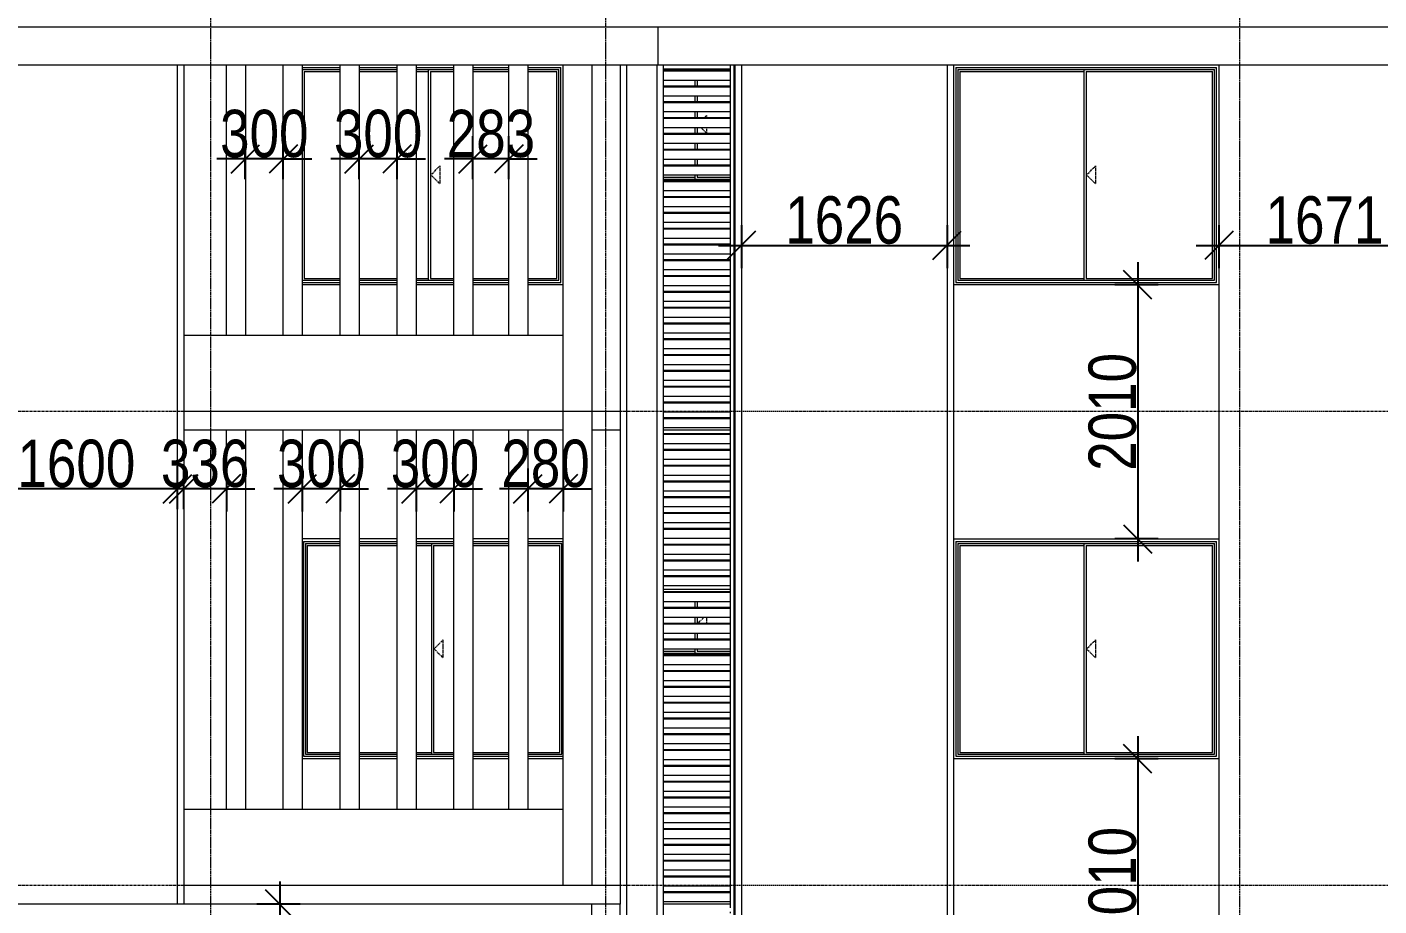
# Model space of a CAD drawing. Header units: millimetres. Extents: x -35190 to 411743, y -233114 to 23872.
# Drawn here: x 98985 to 109675, y -160171 to -153217 of the extents above; entities that cross this region are included whole.
import ezdxf

# ---------------------------------------------------------------- set-up
doc = ezdxf.new("R2010")
doc.units = ezdxf.units.MM
doc.linetypes.add('Centre', pattern=[31.75, 6.35, -4.7625, 15.875, -4.7625])
doc.linetypes.add('Grid Line', pattern=[22.225, 12.7, -3.175, 3.175, -3.175])
for name, color, linetype, lineweight in [('A-ANNO-DIMS', 211, 'Continuous', 9), ('A-FLOR', 192, 'Continuous', 18), ('A-FLOR-LEVL', 51, 'Continuous', 18), ('A-GLAZ', 151, 'Continuous', 18), ('A-GLAZ-CURT', 52, 'Continuous', 18), ('A-GLAZ-CWMG', 51, 'Continuous', 18), ('A-WALL', 113, 'Continuous', 18), ('Q-CASE', 31, 'Continuous', 18), ('S-GRID', 1, 'Continuous', 9)]:
    doc.layers.add(name, color=color, linetype=linetype, lineweight=lineweight)
doc.styles.add('Arial_3', font='arial.ttf', dxfattribs={"width": 0.8, "height": 375})
doc.dimstyles.new('main_4_5mm', dxfattribs={"dimscale": 304.8, "dimtxt": 382.597275, "dimasz": 0.738189, "dimexe": 0.590551, "dimexo": 0.0625, "dimgap": 0.024606, "dimtad": 1, "dimdec": 0, "dimzin": 0, "dimdsep": 46, "dimtxsty": 'Arial_3', "dimblk1": 'OBLIQUE', "dimblk2": 'OBLIQUE', "dimsah": 1, "dimcen": 0.09, "dimdle": 0.590551, "dimazin": 0, "dimtfac": 1, "dimtdec": 4, "dimtix": 1, "dimtmove": 0, "dimatfit": 3, "dimfxl": 0.590551, "dimfxlon": 1, "dimtvp": 1, "dimtolj": 1, "dimtzin": 0, "dimarcsym": 2})

# ---------------------------------------------------------------- blocks, each defined once
blk = doc.blocks.new('Sliding - 2L - SL2_1 X 1_8-V1-South')
at = {"layer": 'A-GLAZ'}
for p, q in [((34079, 3170), (34079, 1470)), ((34079, 3170), (36139, 3170)), ((34095, 3154), (34095, 1486)), ((34095, 3154), (36123, 3154)), ((34110, 3139), (34110, 1501)), ((34110, 3139), (35094, 3139)), ((35094, 1486), (35094, 3154)), ((35094, 1501), (35094, 3139)), ((35109, 3139), (35109, 1501)), ((35109, 3139), (36108, 3139)), ((36108, 1501), (36108, 3139)), ((36123, 1486), (36123, 3154)), ((36139, 1470), (36139, 3170)), ((34110, 1501), (35094, 1501)), ((35109, 1501), (36108, 1501)), ((34079, 1470), (36139, 1470)), ((34095, 1486), (36123, 1486))]:
    blk.add_line(p, q, dxfattribs=at)
at = {"layer": 'A-GLAZ', "linetype": 'Centre'}
for p, q in [((35113, 2320), (35183, 2391)), ((35183, 2391), (35183, 2249)), ((35113, 2320), (35183, 2249))]:
    blk.add_line(p, q, dxfattribs=at)
blk = doc.blocks.new('Sliding - 2L - SL2_1 X 1_8-V7-South')
at = {"layer": 'A-GLAZ'}
for p, q in [((29210, 6940), (28910, 6940)), ((28919, 6920), (28919, 5220)), ((28919, 6920), (29210, 6920)), ((28935, 6904), (28935, 5236)), ((28935, 6904), (29210, 6904)), ((28950, 6889), (28950, 5251)), ((28950, 6889), (29210, 6889)), ((29660, 6940), (29360, 6940)), ((29360, 6920), (29660, 6920)), ((29360, 6904), (29660, 6904)), ((29360, 6889), (29660, 6889)), ((30110, 6940), (29810, 6940)), ((29810, 6920), (30110, 6920)), ((29810, 6904), (30110, 6904)), ((29810, 6889), (29934, 6889)), ((29934, 5236), (29934, 6904)), ((29934, 5251), (29934, 6889)), ((29949, 6889), (29949, 5251)), ((29949, 6889), (30110, 6889)), ((30544, 6940), (30260, 6940)), ((30260, 6920), (30544, 6920)), ((30260, 6904), (30544, 6904)), ((30260, 6889), (30544, 6889)), ((30974, 6940), (30694, 6940)), ((30694, 6920), (30974, 6920)), ((30694, 6904), (30963, 6904)), ((30694, 6889), (30948, 6889)), ((30948, 5251), (30948, 6889)), ((30963, 5236), (30963, 6904)), ((28950, 5251), (29210, 5251)), ((29360, 5251), (29660, 5251)), ((29810, 5251), (29934, 5251)), ((29949, 5251), (30110, 5251)), ((30260, 5251), (30544, 5251)), ((30694, 5251), (30948, 5251)), ((29210, 5200), (28910, 5200)), ((28919, 5220), (29210, 5220)), ((28935, 5236), (29210, 5236)), ((29360, 5236), (29660, 5236)), ((29360, 5220), (29660, 5220)), ((29660, 5200), (29360, 5200)), ((29810, 5236), (30110, 5236)), ((29810, 5220), (30110, 5220)), ((30110, 5200), (29810, 5200)), ((30260, 5236), (30544, 5236)), ((30260, 5220), (30544, 5220)), ((30544, 5200), (30260, 5200)), ((30694, 5236), (30963, 5236)), ((30694, 5220), (30974, 5220)), ((30974, 5200), (30694, 5200))]:
    blk.add_line(p, q, dxfattribs=at)
at = {"layer": 'A-GLAZ', "linetype": 'Centre'}
for p, q in [((29953, 6070), (30023, 6141)), ((30023, 6141), (30023, 5999)), ((29953, 6070), (30023, 5999))]:
    blk.add_line(p, q, dxfattribs=at)
blk = doc.blocks.new('Sliding - 2L - SL2_1 X 1_8-V11-South')
at = {"layer": 'A-GLAZ'}
for p, q in [((28910, 10670), (29210, 10670)), ((28910, 10654), (29210, 10654)), ((28925, 10639), (28925, 9001)), ((28925, 10639), (29210, 10639)), ((29360, 10670), (29660, 10670)), ((29360, 10654), (29660, 10654)), ((29360, 10639), (29660, 10639)), ((29810, 10670), (30110, 10670)), ((29810, 10654), (30110, 10654)), ((29810, 10639), (29909, 10639)), ((29909, 8986), (29909, 10654)), ((29909, 9001), (29909, 10639)), ((29924, 10639), (29924, 9001)), ((29924, 10639), (30110, 10639)), ((30260, 10670), (30544, 10670)), ((30260, 10654), (30544, 10654)), ((30260, 10639), (30544, 10639)), ((30694, 10670), (30954, 10670)), ((30694, 10654), (30938, 10654)), ((30694, 10639), (30923, 10639)), ((30923, 9001), (30923, 10639)), ((30938, 8986), (30938, 10654)), ((30954, 8970), (30954, 10670)), ((28910, 8986), (29210, 8986)), ((28925, 9001), (29210, 9001)), ((29360, 9001), (29660, 9001)), ((29360, 8986), (29660, 8986)), ((29810, 9001), (29909, 9001)), ((29810, 8986), (30110, 8986)), ((29924, 9001), (30110, 9001)), ((30260, 9001), (30544, 9001)), ((30260, 8986), (30544, 8986)), ((30694, 9001), (30923, 9001)), ((30694, 8986), (30938, 8986)), ((28910, 8970), (29210, 8970)), ((29210, 8950), (28910, 8950)), ((29360, 8970), (29660, 8970)), ((29660, 8950), (29360, 8950)), ((29810, 8970), (30110, 8970)), ((30110, 8950), (29810, 8950)), ((30260, 8970), (30544, 8970)), ((30544, 8950), (30260, 8950)), ((30694, 8970), (30954, 8970)), ((30974, 8950), (30694, 8950))]:
    blk.add_line(p, q, dxfattribs=at)
at = {"layer": 'A-GLAZ', "linetype": 'Centre'}
for p, q in [((29928, 9820), (29998, 9891)), ((29998, 9891), (29998, 9749)), ((29928, 9820), (29998, 9749))]:
    blk.add_line(p, q, dxfattribs=at)
blk = doc.blocks.new('Casework 1 - Casework 1-478824-South')
at = {"layer": 'Q-CASE'}
for p, q in [((31724, 10990), (22274, 10990)), ((42349, 10990), (31724, 10990)), ((31724, 10690), (31724, 10990)), ((22424, 10690), (31724, 10690)), ((27924, 4050), (27924, 10690)), ((27974, 10690), (27974, 4050)), ((31474, 10690), (31474, 600)), ((31713, 10690), (31713, 600)), ((31724, 10690), (42349, 10690)), ((31763, 10690), (31763, 600)), ((32333, 600), (32333, 10690)), ((32383, 10690), (32383, 600)), ((34009, 10690), (34009, 600)), ((34059, 10690), (34059, 600)), ((36159, 10690), (36159, 600)), ((36159, 8950), (34059, 8950)), ((34059, 6940), (36159, 6940)), ((36159, 5200), (34059, 5200)), ((27924, 4050), (26324, 4050)), ((27974, 4050), (27924, 4050)), ((31424, 600), (31424, 4050))]:
    blk.add_line(p, q, dxfattribs=at)
blk = doc.blocks.new('grill panel - grill panel-V30-South')
at = {"layer": 'A-GLAZ-CURT'}
for p, q in [((32294, 772), (31763, 772)), ((32294, 765), (31763, 765)), ((32294, 772), (32294, 765)), ((32294, 765), (32294, 740)), ((32294, 693), (31763, 693))]:
    blk.add_line(p, q, dxfattribs=at)
blk = doc.blocks.new('Rectangular Mullion - 30mm Square-695634-South')
at = {"layer": 'A-GLAZ-CWMG'}
for p in [(31763, 10660), (32294, 10690)]:
    blk.add_line(p, (32294, 10660), dxfattribs=at)
blk = doc.blocks.new('Rectangular Mullion - 30mm Square-695042-South')
at = {"layer": 'A-GLAZ-CWMG'}
for p, q in [((32294, 730), (32294, 647)), ((32294, 615), (32294, 605))]:
    blk.add_line(p, q, dxfattribs=at)
blk = doc.blocks.new('grill panel - grill panel-695781-South')
at = {"layer": 'A-GLAZ-CURT'}
for p, q in [((32294, 10647), (31763, 10647)), ((32294, 10640), (31763, 10640)), ((32294, 10647), (32294, 10640)), ((32294, 10640), (32294, 10615)), ((32294, 10568), (31763, 10568))]:
    blk.add_line(p, q, dxfattribs=at)
blk = doc.blocks.new('Rectangular Mullion - 30mm Square-695782-South')
at = {"layer": 'A-GLAZ-CWMG'}
for p, q in [((32294, 10690), (32294, 10647)), ((32294, 10615), (32294, 10605))]:
    blk.add_line(p, q, dxfattribs=at)
blk = doc.blocks.new('Sliding - 2L - SL_6-V31-South')
at = {"layer": 'A-GLAZ'}
for p, q in [((32294, 6540), (31763, 6540)), ((32018, 6397), (32018, 6443)), ((32018, 6397), (32018, 6443)), ((32033, 6443), (32033, 6397)), ((32018, 6272), (32018, 6318)), ((32018, 6272), (32018, 6318)), ((32033, 6318), (32033, 6272)), ((32018, 6147), (32018, 6193)), ((32018, 6147), (32018, 6193)), ((32033, 6193), (32033, 6147)), ((31763, 6051), (32018, 6051)), ((31763, 6036), (32294, 6036)), ((32018, 6036), (32018, 6068)), ((32018, 6051), (32018, 6068)), ((32033, 6068), (32033, 6051)), ((32033, 6051), (32294, 6051))]:
    blk.add_line(p, q, dxfattribs=at)
at = {"layer": 'A-GLAZ', "linetype": 'Centre'}
for p, q in [((32039, 6272), (32085, 6318)), ((32107, 6318), (32107, 6272))]:
    blk.add_line(p, q, dxfattribs=at)
blk = doc.blocks.new('Sliding - 2L - SL750 X 900-440830-South')
at = {"layer": 'A-GLAZ'}
for p, q in [((31763, 10654), (32294, 10654)), ((32018, 10647), (32018, 10654)), ((32018, 10522), (32018, 10568)), ((32018, 10522), (32018, 10568)), ((32033, 10568), (32033, 10522)), ((32018, 10397), (32018, 10443)), ((32018, 10397), (32018, 10443)), ((32033, 10443), (32033, 10397)), ((32018, 10272), (32018, 10318)), ((32018, 10272), (32018, 10318)), ((32033, 10318), (32033, 10272)), ((32018, 10147), (32018, 10193)), ((32018, 10147), (32018, 10193)), ((32033, 10193), (32033, 10147)), ((32018, 10022), (32018, 10068)), ((32018, 10022), (32018, 10068)), ((32033, 10068), (32033, 10022)), ((32018, 9897), (32018, 9943)), ((32018, 9897), (32018, 9943)), ((32033, 9943), (32033, 9897)), ((31763, 9801), (32018, 9801)), ((31763, 9786), (32294, 9786)), ((32018, 9786), (32018, 9818)), ((32018, 9801), (32018, 9818)), ((32033, 9818), (32033, 9801)), ((32033, 9801), (32294, 9801))]:
    blk.add_line(p, q, dxfattribs=at)
at = {"layer": 'A-GLAZ', "linetype": 'Centre'}
for p, q in [((32089, 10272), (32107, 10291)), ((32107, 10291), (32107, 10272)), ((32064, 10193), (32107, 10149)), ((32107, 10193), (32107, 10149))]:
    blk.add_line(p, q, dxfattribs=at)
blk = doc.blocks.new('_Oblique')
at = {"color": 0, "linetype": 'ByBlock', "lineweight": -2}
blk.add_line((-0.5, -0.5), (0.5, 0.5), dxfattribs=at)
blk = doc.blocks.new('*D2216')
at = {"layer": 'A-ANNO-DIMS', "color": 0, "lineweight": -2, "transparency": 16777216}
for p, q in [((108410, -154784), (108410, -155125)), ((110081, -154784), (110081, -155125)), ((108230, -154945), (110261, -154945))]:
    blk.add_line(p, q, dxfattribs=at)
at = {"layer": 'Defpoints', "color": 0, "transparency": 16777216}
for p in [(108410, -154765), (110081, -154765), (110081, -154945)]:
    blk.add_point(p, dxfattribs=at)
at = {"layer": 'A-ANNO-DIMS', "color": 0, "lineweight": -2, "transparency": 16777216, "xscale": 224.9999999999999, "yscale": 224.9999999999999, "zscale": 224.9999999999999, "rotation": 180}
blk.add_blockref('_Oblique', (108410, -154945), dxfattribs=at)
at = {"layer": 'A-ANNO-DIMS', "color": 0, "lineweight": -2, "transparency": 16777216, "xscale": 224.9999999999999, "yscale": 224.9999999999999, "zscale": 224.9999999999999}
blk.add_blockref('_Oblique', (110081, -154945), dxfattribs=at)
at = {"layer": 'A-ANNO-DIMS', "color": 0, "transparency": 16777216, "insert": (109245, -154746), "char_height": 375, "width": 991.69, "attachment_point": 5, "style": 'Arial_3'}
blk.add_mtext('\\A1;1671', dxfattribs=at)
blk = doc.blocks.new('*D2218')
at = {"layer": 'A-ANNO-DIMS', "color": 0, "lineweight": -2, "transparency": 16777216}
for p, q in [((107768, -155077), (107768, -157447)), ((107929, -155257), (107588, -155257)), ((107929, -157267), (107588, -157267))]:
    blk.add_line(p, q, dxfattribs=at)
at = {"layer": 'Defpoints', "color": 0, "transparency": 16777216}
for p in [(107948, -155257), (107768, -157267), (107948, -157267)]:
    blk.add_point(p, dxfattribs=at)
at = {"layer": 'A-ANNO-DIMS', "color": 0, "lineweight": -2, "transparency": 16777216, "xscale": 224.9999999999999, "yscale": 224.9999999999999, "zscale": 224.9999999999999}
for p, rotation in [((107768, -155257), 90), ((107768, -157267), 270)]:
    blk.add_blockref('_Oblique', p, dxfattribs=dict(at, rotation=rotation))
at = {"layer": 'A-ANNO-DIMS', "color": 0, "transparency": 16777216, "insert": (107569, -156262), "char_height": 375, "width": 991.69, "attachment_point": 5, "rotation": 90, "style": 'Arial_3'}
blk.add_mtext('\\A1;2010', dxfattribs=at)
blk = doc.blocks.new('*D2219')
at = {"layer": 'A-ANNO-DIMS', "color": 0, "lineweight": -2, "transparency": 16777216}
for p, q in [((107768, -158827), (107768, -161197)), ((107929, -159007), (107588, -159007)), ((107929, -161017), (107588, -161017))]:
    blk.add_line(p, q, dxfattribs=at)
at = {"layer": 'Defpoints', "color": 0, "transparency": 16777216}
for p in [(107948, -159007), (107768, -161017), (107948, -161017)]:
    blk.add_point(p, dxfattribs=at)
at = {"layer": 'A-ANNO-DIMS', "color": 0, "lineweight": -2, "transparency": 16777216, "xscale": 224.9999999999999, "yscale": 224.9999999999999, "zscale": 224.9999999999999}
for p, rotation in [((107768, -159007), 90), ((107768, -161017), 270)]:
    blk.add_blockref('_Oblique', p, dxfattribs=dict(at, rotation=rotation))
at = {"layer": 'A-ANNO-DIMS', "color": 0, "transparency": 16777216, "insert": (107569, -160012), "char_height": 375, "width": 991.69, "attachment_point": 5, "rotation": 90, "style": 'Arial_3'}
blk.add_mtext('\\A1;2010', dxfattribs=at)
blk = doc.blocks.new('*D2223')
at = {"layer": 'A-ANNO-DIMS', "color": 0, "lineweight": -2, "transparency": 16777216}
for p, q in [((104634, -154784), (104634, -155125)), ((106260, -154784), (106260, -155125)), ((104454, -154945), (106440, -154945))]:
    blk.add_line(p, q, dxfattribs=at)
at = {"layer": 'Defpoints', "color": 0, "transparency": 16777216}
for p in [(104634, -154765), (106260, -154765), (106260, -154945)]:
    blk.add_point(p, dxfattribs=at)
at = {"layer": 'A-ANNO-DIMS', "color": 0, "lineweight": -2, "transparency": 16777216, "xscale": 224.9999999999999, "yscale": 224.9999999999999, "zscale": 224.9999999999999, "rotation": 180}
blk.add_blockref('_Oblique', (104634, -154945), dxfattribs=at)
at = {"layer": 'A-ANNO-DIMS', "color": 0, "lineweight": -2, "transparency": 16777216, "xscale": 224.9999999999999, "yscale": 224.9999999999999, "zscale": 224.9999999999999}
blk.add_blockref('_Oblique', (106260, -154945), dxfattribs=at)
at = {"layer": 'A-ANNO-DIMS', "color": 0, "transparency": 16777216, "insert": (105447, -154746), "char_height": 375, "width": 991.69, "attachment_point": 5, "style": 'Arial_3'}
blk.add_mtext('\\A1;1626', dxfattribs=at)
blk = doc.blocks.new('*D2226')
at = {"layer": 'A-ANNO-DIMS', "color": 0, "lineweight": -2, "transparency": 16777216}
for p, q in [((100983, -159977), (100983, -163787)), ((101144, -160157), (100803, -160157)), ((101144, -163607), (100803, -163607))]:
    blk.add_line(p, q, dxfattribs=at)
at = {"layer": 'Defpoints', "color": 0, "transparency": 16777216}
for p in [(101163, -160157), (100983, -163607), (101163, -163607)]:
    blk.add_point(p, dxfattribs=at)
at = {"layer": 'A-ANNO-DIMS', "color": 0, "lineweight": -2, "transparency": 16777216, "xscale": 224.9999999999999, "yscale": 224.9999999999999, "zscale": 224.9999999999999}
for p, rotation in [((100983, -160157), 90), ((100983, -163607), 270)]:
    blk.add_blockref('_Oblique', p, dxfattribs=dict(at, rotation=rotation))
at = {"layer": 'A-ANNO-DIMS', "color": 0, "transparency": 16777216, "insert": (100784, -161882), "char_height": 375, "width": 991.69, "attachment_point": 5, "rotation": 90, "style": 'Arial_3'}
blk.add_mtext('\\A1;3450', dxfattribs=at)
blk = doc.blocks.new('*D2232')
at = {"layer": 'A-ANNO-DIMS', "color": 0, "lineweight": -2, "transparency": 16777216}
for p, q in [((98575, -157032), (98575, -156691)), ((100175, -157032), (100175, -156691)), ((100355, -156871), (98395, -156871))]:
    blk.add_line(p, q, dxfattribs=at)
at = {"layer": 'Defpoints', "color": 0, "transparency": 16777216}
for p in [(98575, -156871), (98575, -157051), (100175, -157051)]:
    blk.add_point(p, dxfattribs=at)
at = {"layer": 'A-ANNO-DIMS', "color": 0, "lineweight": -2, "transparency": 16777216, "xscale": 224.9999999999999, "yscale": 224.9999999999999, "zscale": 224.9999999999999, "rotation": 180}
blk.add_blockref('_Oblique', (98575, -156871), dxfattribs=at)
at = {"layer": 'A-ANNO-DIMS', "color": 0, "lineweight": -2, "transparency": 16777216, "xscale": 224.9999999999999, "yscale": 224.9999999999999, "zscale": 224.9999999999999}
blk.add_blockref('_Oblique', (100175, -156871), dxfattribs=at)
at = {"layer": 'A-ANNO-DIMS', "color": 0, "transparency": 16777216, "insert": (99375, -156672), "char_height": 375, "width": 991.69, "attachment_point": 5, "style": 'Arial_3'}
blk.add_mtext('\\A1;1600', dxfattribs=at)
blk = doc.blocks.new('*D2235')
at = {"layer": 'A-ANNO-DIMS', "color": 0, "lineweight": -2, "transparency": 16777216}
for p, q in [((100225, -157032), (100225, -156691)), ((100561, -156710), (100561, -157051)), ((100225, -156871), (100000, -156871)), ((100561, -156871), (100225, -156871)), ((100561, -156871), (100786, -156871))]:
    blk.add_line(p, q, dxfattribs=at)
at = {"layer": 'Defpoints', "color": 0, "transparency": 16777216}
for p in [(100561, -156691), (100225, -156871), (100225, -157051)]:
    blk.add_point(p, dxfattribs=at)
at = {"layer": 'A-ANNO-DIMS', "color": 0, "lineweight": -2, "transparency": 16777216, "xscale": 224.9999999999999, "yscale": 224.9999999999999, "zscale": 224.9999999999999}
blk.add_blockref('_Oblique', (100225, -156871), dxfattribs=at)
at = {"layer": 'A-ANNO-DIMS', "color": 0, "lineweight": -2, "transparency": 16777216, "xscale": 224.9999999999999, "yscale": 224.9999999999999, "zscale": 224.9999999999999, "rotation": 180}
blk.add_blockref('_Oblique', (100561, -156871), dxfattribs=at)
at = {"layer": 'A-ANNO-DIMS', "color": 0, "transparency": 16777216, "insert": (100393, -156672), "char_height": 375, "width": 743.77, "attachment_point": 5, "style": 'Arial_3'}
blk.add_mtext('\\A1;336', dxfattribs=at)
blk = doc.blocks.new('*D2236')
at = {"layer": 'A-ANNO-DIMS', "color": 0, "lineweight": -2, "transparency": 16777216}
for p, q in [((100711, -154422), (100711, -154081)), ((101011, -154422), (101011, -154081)), ((100711, -154261), (100486, -154261)), ((101011, -154261), (100711, -154261)), ((101011, -154261), (101236, -154261))]:
    blk.add_line(p, q, dxfattribs=at)
at = {"layer": 'Defpoints', "color": 0, "transparency": 16777216}
for p in [(100711, -154261), (100711, -154441), (101011, -154441)]:
    blk.add_point(p, dxfattribs=at)
at = {"layer": 'A-ANNO-DIMS', "color": 0, "lineweight": -2, "transparency": 16777216, "xscale": 224.9999999999999, "yscale": 224.9999999999999, "zscale": 224.9999999999999}
blk.add_blockref('_Oblique', (100711, -154261), dxfattribs=at)
at = {"layer": 'A-ANNO-DIMS', "color": 0, "lineweight": -2, "transparency": 16777216, "xscale": 224.9999999999999, "yscale": 224.9999999999999, "zscale": 224.9999999999999, "rotation": 180}
blk.add_blockref('_Oblique', (101011, -154261), dxfattribs=at)
at = {"layer": 'A-ANNO-DIMS', "color": 0, "transparency": 16777216, "insert": (100861, -154062), "char_height": 375, "width": 743.77, "attachment_point": 5, "style": 'Arial_3'}
blk.add_mtext('\\A1;300', dxfattribs=at)
blk = doc.blocks.new('*D2237')
at = {"layer": 'A-ANNO-DIMS', "color": 0, "lineweight": -2, "transparency": 16777216}
for p, q in [((101161, -156710), (101161, -157051)), ((101461, -156710), (101461, -157051)), ((101161, -156871), (100936, -156871)), ((101461, -156871), (101161, -156871)), ((101461, -156871), (101686, -156871))]:
    blk.add_line(p, q, dxfattribs=at)
at = {"layer": 'Defpoints', "color": 0, "transparency": 16777216}
for p in [(101161, -156691), (101461, -156691), (101161, -156871)]:
    blk.add_point(p, dxfattribs=at)
at = {"layer": 'A-ANNO-DIMS', "color": 0, "lineweight": -2, "transparency": 16777216, "xscale": 224.9999999999999, "yscale": 224.9999999999999, "zscale": 224.9999999999999}
blk.add_blockref('_Oblique', (101161, -156871), dxfattribs=at)
at = {"layer": 'A-ANNO-DIMS', "color": 0, "lineweight": -2, "transparency": 16777216, "xscale": 224.9999999999999, "yscale": 224.9999999999999, "zscale": 224.9999999999999, "rotation": 180}
blk.add_blockref('_Oblique', (101461, -156871), dxfattribs=at)
at = {"layer": 'A-ANNO-DIMS', "color": 0, "transparency": 16777216, "insert": (101311, -156672), "char_height": 375, "width": 743.77, "attachment_point": 5, "style": 'Arial_3'}
blk.add_mtext('\\A1;300', dxfattribs=at)
blk = doc.blocks.new('*D2238')
at = {"layer": 'A-ANNO-DIMS', "color": 0, "lineweight": -2, "transparency": 16777216}
for p, q in [((101611, -154422), (101611, -154081)), ((101911, -154422), (101911, -154081)), ((101611, -154261), (101386, -154261)), ((101911, -154261), (101611, -154261)), ((101911, -154261), (102136, -154261))]:
    blk.add_line(p, q, dxfattribs=at)
at = {"layer": 'Defpoints', "color": 0, "transparency": 16777216}
for p in [(101611, -154261), (101611, -154441), (101911, -154441)]:
    blk.add_point(p, dxfattribs=at)
at = {"layer": 'A-ANNO-DIMS', "color": 0, "lineweight": -2, "transparency": 16777216, "xscale": 224.9999999999999, "yscale": 224.9999999999999, "zscale": 224.9999999999999}
blk.add_blockref('_Oblique', (101611, -154261), dxfattribs=at)
at = {"layer": 'A-ANNO-DIMS', "color": 0, "lineweight": -2, "transparency": 16777216, "xscale": 224.9999999999999, "yscale": 224.9999999999999, "zscale": 224.9999999999999, "rotation": 180}
blk.add_blockref('_Oblique', (101911, -154261), dxfattribs=at)
at = {"layer": 'A-ANNO-DIMS', "color": 0, "transparency": 16777216, "insert": (101761, -154062), "char_height": 375, "width": 743.77, "attachment_point": 5, "style": 'Arial_3'}
blk.add_mtext('\\A1;300', dxfattribs=at)
blk = doc.blocks.new('*D2239')
at = {"layer": 'A-ANNO-DIMS', "color": 0, "lineweight": -2, "transparency": 16777216}
for p, q in [((102061, -156710), (102061, -157051)), ((102361, -156710), (102361, -157051)), ((102061, -156871), (101836, -156871)), ((102361, -156871), (102061, -156871)), ((102361, -156871), (102586, -156871))]:
    blk.add_line(p, q, dxfattribs=at)
at = {"layer": 'Defpoints', "color": 0, "transparency": 16777216}
for p in [(102061, -156691), (102361, -156691), (102061, -156871)]:
    blk.add_point(p, dxfattribs=at)
at = {"layer": 'A-ANNO-DIMS', "color": 0, "lineweight": -2, "transparency": 16777216, "xscale": 224.9999999999999, "yscale": 224.9999999999999, "zscale": 224.9999999999999}
blk.add_blockref('_Oblique', (102061, -156871), dxfattribs=at)
at = {"layer": 'A-ANNO-DIMS', "color": 0, "lineweight": -2, "transparency": 16777216, "xscale": 224.9999999999999, "yscale": 224.9999999999999, "zscale": 224.9999999999999, "rotation": 180}
blk.add_blockref('_Oblique', (102361, -156871), dxfattribs=at)
at = {"layer": 'A-ANNO-DIMS', "color": 0, "transparency": 16777216, "insert": (102211, -156672), "char_height": 375, "width": 743.77, "attachment_point": 5, "style": 'Arial_3'}
blk.add_mtext('\\A1;300', dxfattribs=at)
blk = doc.blocks.new('*D2240')
at = {"layer": 'A-ANNO-DIMS', "color": 0, "lineweight": -2, "transparency": 16777216}
for p, q in [((102511, -154422), (102511, -154081)), ((102795, -154422), (102795, -154081)), ((102511, -154261), (102286, -154261)), ((102795, -154261), (102511, -154261)), ((102795, -154261), (103020, -154261))]:
    blk.add_line(p, q, dxfattribs=at)
at = {"layer": 'Defpoints', "color": 0, "transparency": 16777216}
for p in [(102511, -154261), (102511, -154441), (102795, -154441)]:
    blk.add_point(p, dxfattribs=at)
at = {"layer": 'A-ANNO-DIMS', "color": 0, "lineweight": -2, "transparency": 16777216, "xscale": 224.9999999999999, "yscale": 224.9999999999999, "zscale": 224.9999999999999}
blk.add_blockref('_Oblique', (102511, -154261), dxfattribs=at)
at = {"layer": 'A-ANNO-DIMS', "color": 0, "lineweight": -2, "transparency": 16777216, "xscale": 224.9999999999999, "yscale": 224.9999999999999, "zscale": 224.9999999999999, "rotation": 180}
blk.add_blockref('_Oblique', (102795, -154261), dxfattribs=at)
at = {"layer": 'A-ANNO-DIMS', "color": 0, "transparency": 16777216, "insert": (102653, -154062), "char_height": 375, "width": 743.77, "attachment_point": 5, "style": 'Arial_3'}
blk.add_mtext('\\A1;283', dxfattribs=at)
blk = doc.blocks.new('*D2241')
at = {"layer": 'A-ANNO-DIMS', "color": 0, "lineweight": -2, "transparency": 16777216}
for p, q in [((102945, -156710), (102945, -157051)), ((103225, -156710), (103225, -157051)), ((102945, -156871), (102720, -156871)), ((103225, -156871), (102945, -156871)), ((103225, -156871), (103450, -156871))]:
    blk.add_line(p, q, dxfattribs=at)
at = {"layer": 'Defpoints', "color": 0, "transparency": 16777216}
for p in [(102945, -156691), (103225, -156691), (102945, -156871)]:
    blk.add_point(p, dxfattribs=at)
at = {"layer": 'A-ANNO-DIMS', "color": 0, "lineweight": -2, "transparency": 16777216, "xscale": 224.9999999999999, "yscale": 224.9999999999999, "zscale": 224.9999999999999}
blk.add_blockref('_Oblique', (102945, -156871), dxfattribs=at)
at = {"layer": 'A-ANNO-DIMS', "color": 0, "lineweight": -2, "transparency": 16777216, "xscale": 224.9999999999999, "yscale": 224.9999999999999, "zscale": 224.9999999999999, "rotation": 180}
blk.add_blockref('_Oblique', (103225, -156871), dxfattribs=at)
at = {"layer": 'A-ANNO-DIMS', "color": 0, "transparency": 16777216, "insert": (103085, -156672), "char_height": 375, "width": 743.77, "attachment_point": 5, "style": 'Arial_3'}
blk.add_mtext('\\A1;280', dxfattribs=at)

msp = doc.modelspace()

# ---------------------------------------------------------------- linework, layer by layer
at = {"layer": 'A-FLOR'}
for p, q in [((100224.9, -156257.1), (103224.9, -156257.1)), ((103449.9, -156257.1), (103674.9, -156257.1)), ((103224.9, -156407.1), (100224.9, -156407.1)), ((103674.9, -156407.1), (103449.9, -156407.1)), ((104544.9, -156407.1), (104013.9, -156407.1)), ((103449.9, -160007.1), (103674.9, -160007.1)), ((103674.9, -160007.1), (103674.9, -160157.1)), ((103674.9, -160157.1), (100224.9, -160157.1)), ((104544.9, -160157.1), (104013.9, -160157.1))]:
    msp.add_line(p, q, dxfattribs=at)
at = {"layer": 'A-FLOR-LEVL', "linetype": 'Centre', "lineweight": 9}
for p, q in [((55656.4, -156257.1), (118808.8, -156257.1)), ((55656.4, -160007.1), (118808.8, -160007.1))]:
    msp.add_line(p, q, dxfattribs=at)
at = {"layer": 'A-WALL'}
for p, q in [((100561.1, -155657.1), (100561.1, -153517.1)), ((100711.1, -153517.1), (100711.1, -155657.1)), ((101011.1, -155657.1), (101011.1, -153517.1)), ((101161.1, -153517.1), (101161.1, -155657.1)), ((101461.1, -155657.1), (101461.1, -153517.1)), ((101611.1, -153517.1), (101611.1, -155657.1)), ((101911.1, -155657.1), (101911.1, -153517.1)), ((102061.1, -153517.1), (102061.1, -155657.1)), ((102361.1, -155657.1), (102361.1, -153517.1)), ((102511.1, -153517.1), (102511.1, -155657.1)), ((102794.5, -155657.1), (102794.5, -153517.1)), ((102944.5, -153517.1), (102944.5, -155657.1)), ((103224.9, -160007.1), (103224.9, -153517.1)), ((103449.9, -153517.1), (103449.9, -160007.1)), ((103674.9, -153517.1), (103674.9, -160007.1)), ((104574.9, -153517.1), (104574.9, -163607.1)), ((103224.9, -155657.1), (100224.9, -155657.1)), ((103224.9, -156257.1), (103449.9, -156257.1)), ((104583.9, -156257.1), (104574.9, -156257.1)), ((100561.1, -159407.1), (100561.1, -156407.1)), ((100711.1, -156407.1), (100711.1, -159407.1)), ((101011.1, -159407.1), (101011.1, -156407.1)), ((101161.1, -156407.1), (101161.1, -159407.1)), ((101461.1, -159407.1), (101461.1, -156407.1)), ((101611.1, -156407.1), (101611.1, -159407.1)), ((101911.1, -159407.1), (101911.1, -156407.1)), ((102061.1, -156407.1), (102061.1, -159407.1)), ((102361.1, -159407.1), (102361.1, -156407.1)), ((102511.1, -156407.1), (102511.1, -159407.1)), ((102794.5, -159407.1), (102794.5, -156407.1)), ((102944.5, -156407.1), (102944.5, -159407.1)), ((103224.9, -159407.1), (100224.9, -159407.1)), ((100224.9, -160007.1), (103449.9, -160007.1)), ((104583.9, -160007.1), (104574.9, -160007.1)), ((103449.9, -163607.1), (103449.9, -160157.1))]:
    msp.add_line(p, q, dxfattribs=at)
at = {"layer": 'S-GRID', "linetype": 'Grid Line'}
for p, q in [((100437.4, -164511.9), (100437.4, -146078.5)), ((103562.4, -164511.9), (103562.4, -146078.5)), ((108574.9, -164511.9), (108574.9, -146078.5))]:
    msp.add_line(p, q, dxfattribs=at)

# ---------------------------------------------------------------- block references
at = {"layer": 'A-GLAZ', "linetype": 'Centre'}
for name, p in [('Sliding - 2L - SL2_1 X 1_8-V11-South', (72251, -164207.1)), ('Sliding - 2L - SL750 X 900-440830-South', (72251, -164207.1)), ('Sliding - 2L - SL2_1 X 1_8-V1-South', (72251, -156707.1)), ('Sliding - 2L - SL2_1 X 1_8-V7-South', (72251, -164207.1)), ('Sliding - 2L - SL2_1 X 1_8-V1-South', (72251, -160457.1)), ('Sliding - 2L - SL_6-V31-South', (72251, -164207.1))]:
    msp.add_blockref(name, p, dxfattribs=at)
at = {"layer": 'A-GLAZ-CURT'}
for name, p in [('grill panel - grill panel-695781-South', (72251, -164207.1)), ('grill panel - grill panel-V30-South', (72251, -154457.1)), ('grill panel - grill panel-V30-South', (72251, -154582.1)), ('grill panel - grill panel-V30-South', (72251, -154707.1)), ('grill panel - grill panel-V30-South', (72251, -154832.1)), ('grill panel - grill panel-V30-South', (72251, -154957.1)), ('grill panel - grill panel-V30-South', (72251, -155082.1)), ('grill panel - grill panel-V30-South', (72251, -155207.1)), ('grill panel - grill panel-V30-South', (72251, -155332.1)), ('grill panel - grill panel-V30-South', (72251, -155457.1)), ('grill panel - grill panel-V30-South', (72251, -155582.1)), ('grill panel - grill panel-V30-South', (72251, -155707.1)), ('grill panel - grill panel-V30-South', (72251, -155832.1)), ('grill panel - grill panel-V30-South', (72251, -155957.1)), ('grill panel - grill panel-V30-South', (72251, -156082.1)), ('grill panel - grill panel-V30-South', (72251, -156207.1)), ('grill panel - grill panel-V30-South', (72251, -156332.1)), ('grill panel - grill panel-V30-South', (72251, -156457.1)), ('grill panel - grill panel-V30-South', (72251, -156582.1)), ('grill panel - grill panel-V30-South', (72251, -156707.1)), ('grill panel - grill panel-V30-South', (72251, -156832.1)), ('grill panel - grill panel-V30-South', (72251, -156957.1)), ('grill panel - grill panel-V30-South', (72251, -157082.1)), ('grill panel - grill panel-V30-South', (72251, -157207.1)), ('grill panel - grill panel-V30-South', (72251, -157332.1)), ('grill panel - grill panel-V30-South', (72251, -157457.1)), ('grill panel - grill panel-V30-South', (72251, -157582.1)), ('grill panel - grill panel-V30-South', (72251, -157707.1)), ('grill panel - grill panel-V30-South', (72251, -157832.1)), ('grill panel - grill panel-V30-South', (72251, -157957.1)), ('grill panel - grill panel-V30-South', (72251, -158082.1)), ('grill panel - grill panel-V30-South', (72251, -158207.1)), ('grill panel - grill panel-V30-South', (72251, -158332.1)), ('grill panel - grill panel-V30-South', (72251, -158457.1)), ('grill panel - grill panel-V30-South', (72251, -158582.1)), ('grill panel - grill panel-V30-South', (72251, -158707.1)), ('grill panel - grill panel-V30-South', (72251, -158832.1)), ('grill panel - grill panel-V30-South', (72251, -158957.1)), ('grill panel - grill panel-V30-South', (72251, -159082.1)), ('grill panel - grill panel-V30-South', (72251, -159207.1)), ('grill panel - grill panel-V30-South', (72251, -159332.1)), ('grill panel - grill panel-V30-South', (72251, -159457.1)), ('grill panel - grill panel-V30-South', (72251, -159582.1)), ('grill panel - grill panel-V30-South', (72251, -159707.1)), ('grill panel - grill panel-V30-South', (72251, -159832.1)), ('grill panel - grill panel-V30-South', (72251, -159957.1)), ('grill panel - grill panel-V30-South', (72251, -160082.1)), ('grill panel - grill panel-V30-South', (72251, -160207.1)), ('grill panel - grill panel-V30-South', (72251, -160332.1)), ('grill panel - grill panel-V30-South', (72251, -160457.1)), ('grill panel - grill panel-V30-South', (72251, -160582.1)), ('grill panel - grill panel-V30-South', (72251, -160707.1)), ('grill panel - grill panel-V30-South', (72251, -160832.1))]:
    msp.add_blockref(name, p, dxfattribs=at)
at = {"layer": 'A-GLAZ-CWMG'}
for name, p in [('Rectangular Mullion - 30mm Square-695634-South', (72251, -164207.1)), ('Rectangular Mullion - 30mm Square-695782-South', (72251, -164207.1)), ('Rectangular Mullion - 30mm Square-695042-South', (72251, -154332.1)), ('Rectangular Mullion - 30mm Square-695042-South', (72251, -154457.1)), ('Rectangular Mullion - 30mm Square-695042-South', (72251, -154582.1)), ('Rectangular Mullion - 30mm Square-695042-South', (72251, -154707.1)), ('Rectangular Mullion - 30mm Square-695042-South', (72251, -154832.1)), ('Rectangular Mullion - 30mm Square-695042-South', (72251, -154957.1)), ('Rectangular Mullion - 30mm Square-695042-South', (72251, -155082.1)), ('Rectangular Mullion - 30mm Square-695042-South', (72251, -155207.1)), ('Rectangular Mullion - 30mm Square-695042-South', (72251, -155332.1)), ('Rectangular Mullion - 30mm Square-695042-South', (72251, -155457.1)), ('Rectangular Mullion - 30mm Square-695042-South', (72251, -155582.1)), ('Rectangular Mullion - 30mm Square-695042-South', (72251, -155707.1)), ('Rectangular Mullion - 30mm Square-695042-South', (72251, -155832.1)), ('Rectangular Mullion - 30mm Square-695042-South', (72251, -155957.1)), ('Rectangular Mullion - 30mm Square-695042-South', (72251, -156082.1)), ('Rectangular Mullion - 30mm Square-695042-South', (72251, -156207.1)), ('Rectangular Mullion - 30mm Square-695042-South', (72251, -156332.1)), ('Rectangular Mullion - 30mm Square-695042-South', (72251, -156457.1)), ('Rectangular Mullion - 30mm Square-695042-South', (72251, -156582.1)), ('Rectangular Mullion - 30mm Square-695042-South', (72251, -156707.1)), ('Rectangular Mullion - 30mm Square-695042-South', (72251, -156832.1)), ('Rectangular Mullion - 30mm Square-695042-South', (72251, -156957.1)), ('Rectangular Mullion - 30mm Square-695042-South', (72251, -157082.1)), ('Rectangular Mullion - 30mm Square-695042-South', (72251, -157207.1)), ('Rectangular Mullion - 30mm Square-695042-South', (72251, -157332.1)), ('Rectangular Mullion - 30mm Square-695042-South', (72251, -157457.1)), ('Rectangular Mullion - 30mm Square-695042-South', (72251, -157582.1)), ('Rectangular Mullion - 30mm Square-695042-South', (72251, -157707.1)), ('Rectangular Mullion - 30mm Square-695042-South', (72251, -157832.1)), ('Rectangular Mullion - 30mm Square-695042-South', (72251, -157957.1)), ('Rectangular Mullion - 30mm Square-695042-South', (72251, -158082.1)), ('Rectangular Mullion - 30mm Square-695042-South', (72251, -158207.1)), ('Rectangular Mullion - 30mm Square-695042-South', (72251, -158332.1)), ('Rectangular Mullion - 30mm Square-695042-South', (72251, -158457.1)), ('Rectangular Mullion - 30mm Square-695042-South', (72251, -158582.1)), ('Rectangular Mullion - 30mm Square-695042-South', (72251, -158707.1)), ('Rectangular Mullion - 30mm Square-695042-South', (72251, -158832.1)), ('Rectangular Mullion - 30mm Square-695042-South', (72251, -158957.1)), ('Rectangular Mullion - 30mm Square-695042-South', (72251, -159082.1)), ('Rectangular Mullion - 30mm Square-695042-South', (72251, -159207.1)), ('Rectangular Mullion - 30mm Square-695042-South', (72251, -159332.1)), ('Rectangular Mullion - 30mm Square-695042-South', (72251, -159457.1)), ('Rectangular Mullion - 30mm Square-695042-South', (72251, -159582.1)), ('Rectangular Mullion - 30mm Square-695042-South', (72251, -159707.1)), ('Rectangular Mullion - 30mm Square-695042-South', (72251, -159832.1)), ('Rectangular Mullion - 30mm Square-695042-South', (72251, -159957.1)), ('Rectangular Mullion - 30mm Square-695042-South', (72251, -160082.1)), ('Rectangular Mullion - 30mm Square-695042-South', (72251, -160207.1)), ('Rectangular Mullion - 30mm Square-695042-South', (72251, -160332.1)), ('Rectangular Mullion - 30mm Square-695042-South', (72251, -160457.1)), ('Rectangular Mullion - 30mm Square-695042-South', (72251, -160582.1)), ('Rectangular Mullion - 30mm Square-695042-South', (72251, -160707.1)), ('Rectangular Mullion - 30mm Square-695042-South', (72251, -160832.1))]:
    msp.add_blockref(name, p, dxfattribs=at)
at = {"layer": 'Q-CASE'}
msp.add_blockref('Casework 1 - Casework 1-478824-South', (72251, -164207.1), dxfattribs=at)

# ---------------------------------------------------------------- dimensions: what is measured, and where the dimension line sits
at = {"layer": 'A-ANNO-DIMS'}
for base, p1, p2, override, picture, middle in [((100711.1, -154261.2), (101011.1, -154441.2), (100711.1, -154441.2), {"dimpost": '<>', "dimfxl": 300}, '*D2236', (100861.1, -154062.1)), ((101611.1, -154261.2), (101911.1, -154441.2), (101611.1, -154441.2), {"dimpost": '<>', "dimfxl": 300}, '*D2238', (101761.1, -154062.1)), ((102511.1, -154261.2), (102794.5, -154441.2), (102511.1, -154441.2), {"dimpost": '<>', "dimfxl": 283.370424}, '*D2240', (102652.8, -154062.1)), ((106259.9, -154944.8), (104633.9, -154764.8), (106259.9, -154764.8), {"dimpost": '<>', "dimfxl": 1626}, '*D2223', (105446.9, -154745.9)), ((110080.9, -154944.8), (108409.9, -154764.8), (110080.9, -154764.8), {"dimpost": '<>', "dimfxl": 1671}, '*D2216', (109245.4, -154745.9)), ((98574.9, -156871.3), (100174.9, -157051.3), (98574.9, -157051.3), {"dimpost": '<>', "dimfxl": 1600}, '*D2232', (99374.9, -156672.4)), ((100224.9, -156871.3), (100561.1, -156691.3), (100224.9, -157051.3), {"dimpost": '<>', "dimfxl": 492.609442}, '*D2235', (100393, -156672.2)), ((101161.1, -156871.3), (101461.1, -156691.3), (101161.1, -156691.3), {"dimpost": '<>', "dimfxl": 300}, '*D2237', (101311.1, -156672.2)), ((102061.1, -156871.3), (102361.1, -156691.3), (102061.1, -156691.3), {"dimpost": '<>', "dimfxl": 300}, '*D2239', (102211.1, -156672.2)), ((102944.5, -156871.3), (103224.9, -156691.3), (102944.5, -156691.3), {"dimpost": '<>', "dimfxl": 280.379576}, '*D2241', (103084.7, -156672.4))]:
    dim = msp.add_linear_dim(base=base, p1=p1, p2=p2, dimstyle='main_4_5mm', override=override, dxfattribs=at)
    dim.commit()
    dim.dimension.update_dxf_attribs({"geometry": picture, "text_midpoint": middle})
for base, p1, p2, override, picture, middle in [((107767.9, -157267.1), (107947.9, -155257.1), (107947.9, -157267.1), {"dimpost": '<>', "dimfxl": 2010}, '*D2218', (107569, -156262.1)), ((107767.9, -161017.1), (107947.9, -159007.1), (107947.9, -161017.1), {"dimpost": '<>', "dimfxl": 2010}, '*D2219', (107569, -160012.1)), ((100983.2, -163607.1), (101163.2, -160157.1), (101163.2, -163607.1), {"dimpost": '<>', "dimfxl": 3450}, '*D2226', (100784.1, -161882.1))]:
    dim = msp.add_linear_dim(base=base, p1=p1, p2=p2, angle=90, dimstyle='main_4_5mm', override=override, dxfattribs=at)
    dim.commit()
    dim.dimension.update_dxf_attribs({"geometry": picture, "text_midpoint": middle})

doc.saveas('drawing.dxf')
